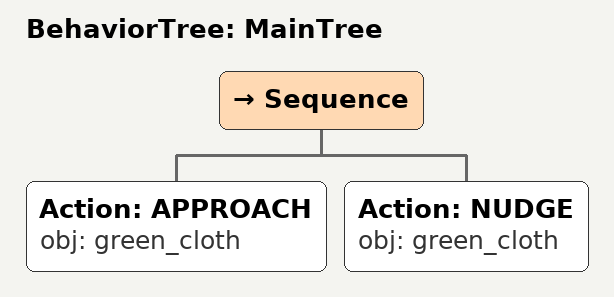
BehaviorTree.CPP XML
<root main_tree_to_execute="MainTree">
  <BehaviorTree ID="MainTree">
    <Sequence>
      <!-- Approach green_cloth -->
      <Action ID="APPROACH" obj="green_cloth" />
      <!-- Nudge green_cloth -->
      <Action ID="NUDGE" obj="green_cloth" />
    </Sequence>
  </BehaviorTree>
</root>
